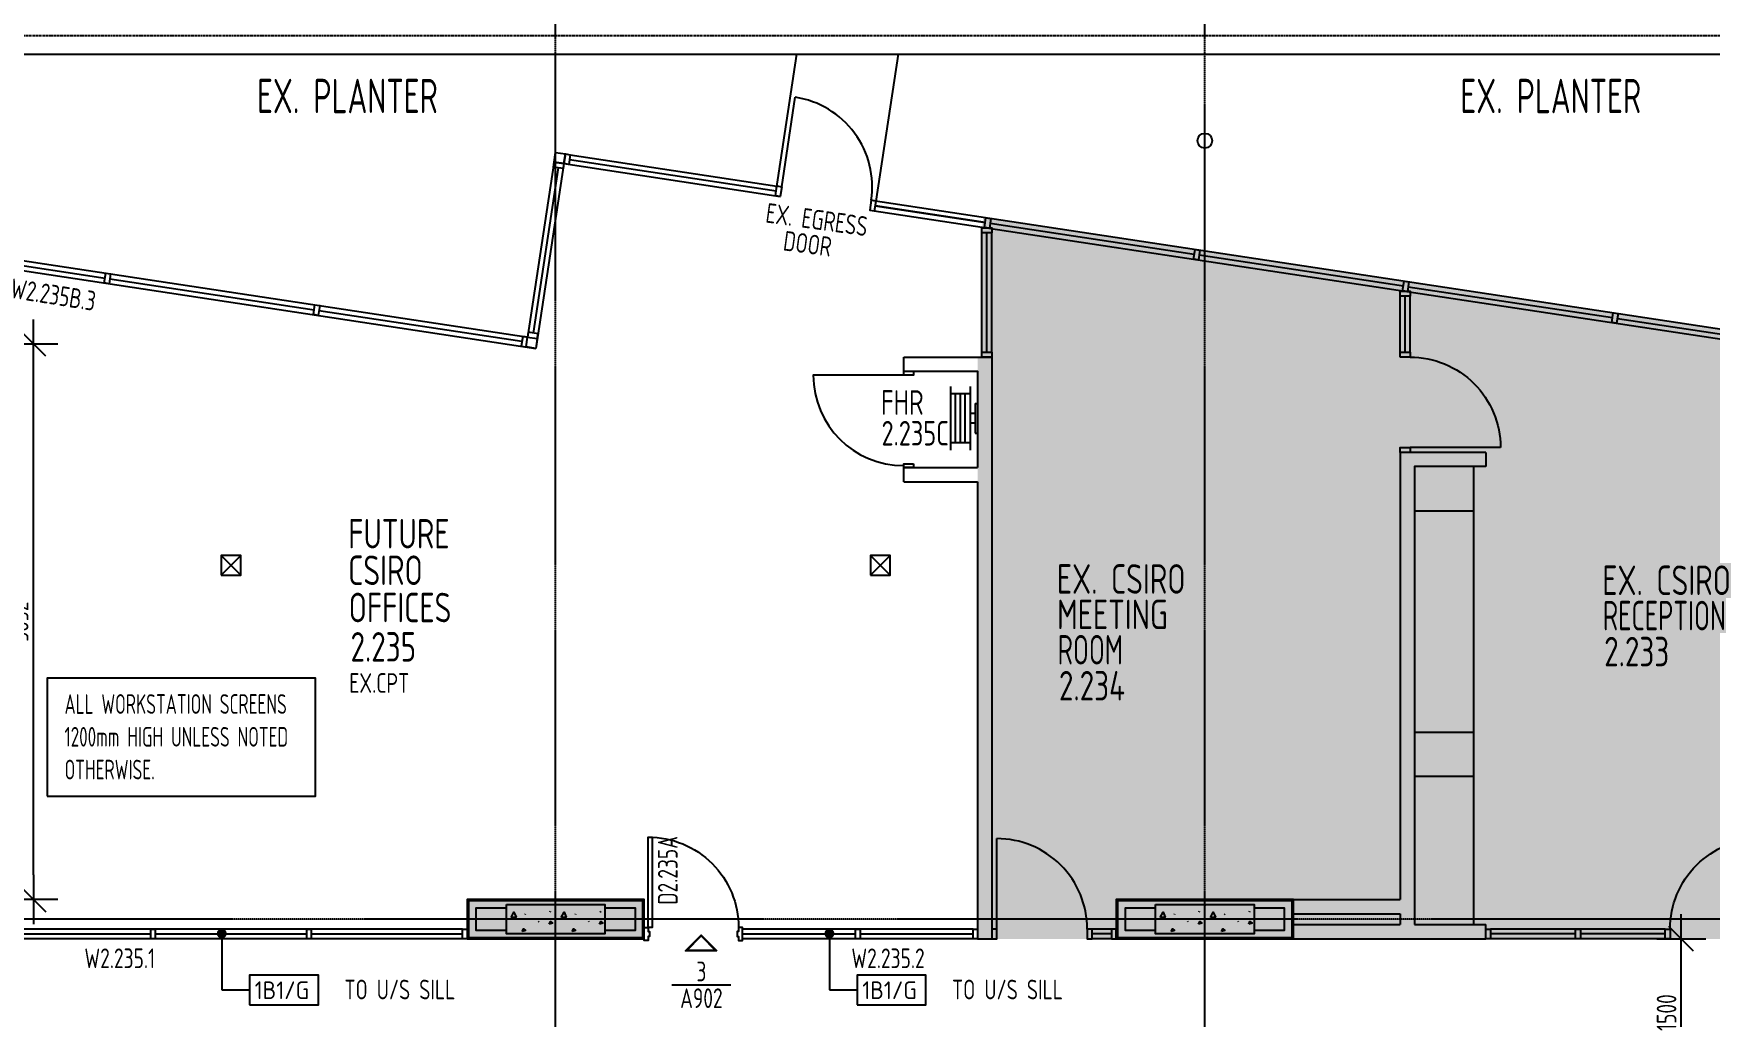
# Model space of a CAD drawing. Header units: millimetres. Extents: x -45258 to 103756, y -3540 to 105026.
# Drawn here: x 47266 to 64314, y 15843 to 25853 of the extents above; entities that cross this region are included whole.
import ezdxf
from ezdxf.enums import TextEntityAlignment as Align

# ---------------------------------------------------------------- set-up
doc = ezdxf.new("R2010")
doc.units = ezdxf.units.MM
doc.header["$LTSCALE"] = 0.4
doc.linetypes.add('BLD-80-FL-2$0$CENTER', pattern=[50.8, 31.75, -6.35, 6.35, -6.35])
doc.linetypes.add('BLD-80-FL-2$0$HIDDEN', pattern=[0.375, 0.25, -0.125])
for name, color, linetype in [('BLD-80-FL-2$0$DO-EXST-6CO', 6, 'Continuous'), ('BLD-80-FL-2$0$DO-FRAM-7CO', 7, 'Continuous'), ('BLD-80-FL-2$0$DO-LEAF-3CO', 3, 'Continuous'), ('BLD-80-FL-2$0$DO-SWNG-6CO', 6, 'Continuous'), ('BLD-80-FL-2$0$FL-EXST-8CO', 8, 'Continuous'), ('BLD-80-FL-2$0$FU-FIXD-8CO-EXST', 8, 'Continuous'), ('BLD-80-FL-2$0$HY-FITT-8CO-EXST', 8, 'Continuous'), ('BLD-80-FL-2$0$ST-EXST-7CO', 7, 'Continuous'), ('BLD-80-FL-2$0$ST-GRID-9CE', 9, 'BLD-80-FL-2$0$CENTER'), ('BLD-80-FL-2$0$TX-ATTR-7CO', 7, 'Continuous'), ('BLD-80-FL-2$0$TX-DIMS-8C0-100', 8, 'Continuous'), ('BLD-80-FL-2$0$TX-EXST-6CO', 6, 'Continuous'), ('BLD-80-FL-2$0$TX-RMNU-2C0-100', 2, 'Continuous'), ('BLD-80-FL-2$0$TX-ROOM-2CO-100', 2, 'Continuous'), ('BLD-80-FL-2$0$TX-ROOM-2CO-NEW', 2, 'Continuous'), ('BLD-80-FL-2$0$TX-SYMB-7CO', 7, 'Continuous'), ('BLD-80-FL-2$0$TX-TEXT-7C0-100', 7, 'Continuous'), ('BLD-80-FL-2$0$WA-HTCH-8CO-EXST', 8, 'Continuous'), ('BLD-80-FL-2$0$WA-MASN-3CO-EXST', 3, 'Continuous'), ('BLD-80-FL-2$0$WA-PART-6C0-EXST', 6, 'Continuous'), ('BLD-80-FL-2$0$WA-TEXT-7CO', 7, 'Continuous'), ('BLD-80-FL-2$0$WN-EXST-8CO', 8, 'Continuous'), ('BLD-80-FL-2$0$WN-NEW-6C0', 6, 'Continuous'), ('BLD-80-FL-2$0$WN-NEW-7C0', 7, 'Continuous'), ('XREF', 8, 'Continuous')]:
    doc.layers.add(name, color=color, linetype=linetype)
for name, color, linetype, lineweight in [('BLD-80-FL-2$0$DO-TEXT-7CO', 7, 'Continuous', 25), ('BLD-80-FL-2$0$SI-BUIL-253CO', 253, 'Continuous', 25), ('BLD-80-FL-2$0$WN-TEXT-7CO', 7, 'Continuous', 25)]:
    doc.layers.add(name, color=color, linetype=linetype, lineweight=lineweight)
doc.layers.get('BLD-80-FL-2$0$WN-TEXT-7CO').off()
doc.styles.add('BLD-80-FL-2$0$ISO3098B', font='isocp2.shx', dxfattribs={"width": 0.8})
doc.styles.add('BLD-80-FL-2$0$Isocp2', font='isocp2.shx')
doc.styles.add('BLD-80-FL-2$0$STANDARD', font='isocp2.shx', dxfattribs={"width": 0.8})
doc.dimstyles.new('BLD-80-FL-2$0$ISO-25', dxfattribs={"dimtxt": 2.5, "dimasz": 2.5, "dimexe": 1.25, "dimexo": 0.625, "dimtad": 1, "dimtxsty": 'BLD-80-FL-2$0$STANDARD', "dimcen": 2.5, "dimadec": 0, "dimazin": 0, "dimtfac": 1, "dimtmove": 0, "dimatfit": 3, "dimfxl": 1, "dimarcsym": 0})
doc.dimstyles.new('BLD-80-FL-2$0$TX-DIMS100', dxfattribs={"dimtxt": 200, "dimasz": 250, "dimexe": 125, "dimexo": 500, "dimgap": 50, "dimtad": 1, "dimdec": 1, "dimdsep": 46, "dimtxsty": 'BLD-80-FL-2$0$STANDARD', "dimblk1": 'BLD-80-FL-2$0$DIMTICK', "dimblk2": 'BLD-80-FL-2$0$DIMTICK', "dimsah": 1, "dimcen": 2.5, "dimse1": 1, "dimse2": 1, "dimclrd": 8, "dimclre": 8, "dimclrt": 2, "dimadec": 0, "dimazin": 0, "dimtfac": 1, "dimtdec": 1, "dimtmove": 2, "dimatfit": 3, "dimldrblk": 'BLD-80-FL-2$0$DIMTICK', "dimfxl": 1, "dimtolj": 1, "dimtzin": 0, "dimarcsym": 0})

# ---------------------------------------------------------------- blocks, each defined once
blk = doc.blocks.new('BLD-80-FL-2$0$RMIDEN-EX-100')
at = {"style": 'BLD-80-FL-2$0$STANDARD'}
for tag, p, height in [('ROOMNAM1', (-15, 1567), 300), ('ROOMNAM2', (-15, 1158), 300), ('ROOMNAM3', (-15, 750), 300), ('ROOMNUM', (-14, 345), 300), ('XX', (0, 15), 200)]:
    blk.add_attdef(tag, p, '', height=height, dxfattribs=at)
blk = doc.blocks.new('BLD-80-FL-2$0$NOTE')
at = {"layer": 'BLD-80-FL-2$0$TX-ATTR-7CO', "style": 'BLD-80-FL-2$0$Isocp2'}
blk.add_attdef('WWW', text='', height=2, dxfattribs=at).set_placement((0, 0), align=Align.MIDDLE)
blk = doc.blocks.new('BLD-80-FL-2$0$RMIDEN-2')
at = {"layer": 'BLD-80-FL-2$0$TX-RMNU-2C0-100', "style": 'BLD-80-FL-2$0$STANDARD'}
blk.add_attdef('ROOMNUM', (-11, 488), '', height=300, dxfattribs=at)
at = {"layer": 'BLD-80-FL-2$0$TX-ROOM-2CO-100', "style": 'BLD-80-FL-2$0$STANDARD'}
for tag, p in [('ROOMNAM1', (-12, 1710)), ('ROOMNAM2', (-12, 1301)), ('ROOMNAM3', (-12, 893))]:
    blk.add_attdef(tag, p, '', height=300, dxfattribs=at)
at = {"layer": 'BLD-80-FL-2$0$TX-TEXT-7C0-100', "style": 'BLD-80-FL-2$0$STANDARD'}
blk.add_attdef('XX', (2, 158), '', height=200, dxfattribs=at)
blk = doc.blocks.new('BLD-80-FL-2$0$DO-920')
at = {"layer": 'BLD-80-FL-2$0$DO-FRAM-7CO', "linetype": 'Continuous'}
for points in [[(-1000, -15), (-1000, -15), (-1000, 115), (-960, 115), (-960, 75), (-945, 75), (-945, 25), (-960, 25), (-960, -15), (-1000, -15), (-1000, -15), (-1000, -15)], [(0, -15), (0, -15), (0, 115), (-40, 115), (-40, 75), (-55, 75), (-55, 25), (-40, 25), (-40, -15), (0, -15), (0, -15), (0, -15)]]:
    blk.add_lwpolyline(points, dxfattribs=at)
at = {"layer": 'BLD-80-FL-2$0$DO-LEAF-3CO'}
blk.add_lwpolyline([(-80, 1035), (-80, 115), (-40, 115), (-40, 1035)], close=True, dxfattribs=at)
at = {"layer": 'BLD-80-FL-2$0$DO-SWNG-6CO'}
blk.add_arc((-42, 117), 918, 89.8974, 180.1042, dxfattribs=at)
at = {"layer": 'BLD-80-FL-2$0$DO-TEXT-7CO', "linetype": 'Continuous', "style": 'BLD-80-FL-2$0$STANDARD'}
blk.add_attdef('D1.01', (-126, 146), '', height=200, rotation=90, dxfattribs=at)
blk = doc.blocks.new('*U34')
blk.add_lwpolyline([(0, 0), (7, 0), (7, 3), (0, 3)], close=True)
at = {"style": 'BLD-80-FL-2$0$Isocp2'}
blk.add_attdef('WALLCODE', (0.53, 0.57), '', height=1.8, dxfattribs=at)
blk = doc.blocks.new('BLD-80-FL-2$0$_Dot')
at = {"color": 0, "linetype": 'ByBlock', "lineweight": -2}
blk.add_line((-0.5, 0), (-1, 0), dxfattribs=at)
at = {"color": 0, "linetype": 'ByBlock', "const_width": 0.5}
blk.add_lwpolyline([(-0.25, 0, 1), (0.25, 0, 1)], format="xyb", close=True, dxfattribs=at)
blk = doc.blocks.new('BLD-80-FL-2$0$WLREF-N')
blk.add_line((298, 0), (-302, 0))
for points in [[(157, 350), (-161, 350), (-2, 509)], [(145, 355), (-149, 355), (-2, 502)]]:
    blk.add_lwpolyline(points, close=True)
at = {"style": 'BLD-80-FL-2$0$Isocp2', "width": 0.8}
for tag, p in [('DET', (-2, 131)), ('DWG', (-2, -131))]:
    blk.add_attdef(tag, text='', height=188, dxfattribs=at).set_placement(p, align=Align.MIDDLE)
blk = doc.blocks.new('BLD-80-FL-2$0$DIMTICK')
for p, q in [((0, 1), (0, -1)), ((-1, 0), (1, 0))]:
    blk.add_line(p, q)
at = {"color": 2, "linetype": 'Continuous'}
blk.add_line((-0.5, -0.5), (0.5, 0.5), dxfattribs=at)
blk = doc.blocks.new('*D118')
at = {"layer": 'BLD-80-FL-2$0$TX-DIMS-8C0-100', "color": 8, "lineweight": -2, "transparency": 16777216}
blk.add_line((64244, 15850), (64244, 16850), dxfattribs=at)
at = {"layer": 'Defpoints', "color": 0, "transparency": 16777216}
for p in [(63800, 17100), (64244, 17100), (63800, 15600)]:
    blk.add_point(p, dxfattribs=at)
at = {"layer": 'BLD-80-FL-2$0$TX-DIMS-8C0-100', "color": 8, "lineweight": -2, "transparency": 16777216, "xscale": 250, "yscale": 250, "zscale": 250}
for p, rotation in [((64244, 17100), 90), ((64244, 15600), 270)]:
    blk.add_blockref('BLD-80-FL-2$0$DIMTICK', p, dxfattribs=dict(at, rotation=rotation))
at = {"layer": 'BLD-80-FL-2$0$TX-DIMS-8C0-100', "color": 2, "transparency": 16777216, "insert": (64094, 16350), "char_height": 200, "attachment_point": 5, "rotation": 90, "style": 'BLD-80-FL-2$0$STANDARD'}
blk.add_mtext('\\A1;1500', dxfattribs=at)
blk = doc.blocks.new('*D128')
at = {"layer": 'BLD-80-FL-2$0$TX-DIMS-8C0-100', "color": 8, "lineweight": -2, "transparency": 16777216}
blk.add_line((47491, 17750), (47491, 22902), dxfattribs=at)
at = {"layer": 'Defpoints', "color": 0, "transparency": 16777216}
for p in [(47100, 23152), (47491, 23152), (47100, 17500)]:
    blk.add_point(p, dxfattribs=at)
at = {"layer": 'BLD-80-FL-2$0$TX-DIMS-8C0-100', "color": 8, "lineweight": -2, "transparency": 16777216, "xscale": 250, "yscale": 250, "zscale": 250}
for p, rotation in [((47491, 23152), 90), ((47491, 17500), 270)]:
    blk.add_blockref('BLD-80-FL-2$0$DIMTICK', p, dxfattribs=dict(at, rotation=rotation))
at = {"layer": 'BLD-80-FL-2$0$TX-DIMS-8C0-100', "color": 2, "transparency": 16777216, "insert": (47341, 20326), "char_height": 200, "attachment_point": 5, "rotation": 90, "style": 'BLD-80-FL-2$0$STANDARD'}
blk.add_mtext('\\A1;5652', dxfattribs=at)
blk = doc.blocks.new('BLD-80-FL-2', base_point=(226.58, 457.44))
at = {"layer": 'BLD-80-FL-2$0$SI-BUIL-253CO'}
h = blk.add_hatch(color=256, dxfattribs=at)
h.dxf.hatch_style = 1
h.paths.add_polyline_path([(72450.02, 24268.19), (69529.8, 24711.14), (69424.83, 24019.11), (69138.11, 24062.6), (69202.6, 24487.73), (65992.91, 24974.61), (65714.76, 23140.95), (57150.81, 24440.02), (57134.69, 24333.75), (57134.69, 23018.83), (57089.68, 23018.83), (57089.69, 17100.06), (71700.03, 17100.05), (71700.03, 17500.05), (72450.02, 17500.05)])
h = blk.add_hatch(color=256, dxfattribs=at)
h.dxf.hatch_style = 1
h.paths.add_polyline_path([(53699.99, 17500.03), (51899.99, 17500.03), (51899.99, 17100.03), (53699.99, 17100.03)])
at = {"layer": 'BLD-80-FL-2$0$DO-EXST-6CO'}
for p, q in [((55098.68, 24751.32), (55236.77, 25660.9)), ((62406.02, 22098.83), (61486.02, 22098.83)), ((57284.65, 17200.05), (57284.65, 18120.05))]:
    blk.add_line(p, q, dxfattribs=at)
at = {"layer": 'BLD-80-FL-2$0$DO-EXST-6CO', "flags": 128}
for points in [[(56439.65, 22873.83), (56439.65, 22833.83), (56339.65, 22833.83), (56339.65, 22873.83)], [(56439.65, 21934.05), (56439.65, 21894.05), (56339.65, 21894.05), (56339.65, 21934.05)]]:
    blk.add_lwpolyline(points, close=True, dxfattribs=at)
blk.add_lwpolyline([(56339.65, 22833.83), (55419.64, 22833.83, 0.41421356), (56339.65, 21913.82)], format="xyb", dxfattribs=at)
at = {"layer": 'BLD-80-FL-2$0$DO-EXST-6CO'}
for centre, start, end in [((55098.69, 24751.33), 351.366726, 81.367363), ((57284.65, 17200.05), 359.999326, 89.999963)]:
    blk.add_arc(centre, 920, start, end, dxfattribs=at)
at = {"layer": 'BLD-80-FL-2$0$DO-EXST-6CO', "extrusion": (0, 0, -1)}
for centre, start, end in [((-61486.02, 22098.83), 89.999289, 179.999925), ((-65049.99, 17200.04), 359.999427, 90.000064)]:
    blk.add_arc(centre, 920, start, end, dxfattribs=at)
at = {"layer": 'BLD-80-FL-2$0$FL-EXST-8CO'}
for p, q in [((55041.75, 24709.38), (55252.7, 26100.05)), ((56057.69, 24605.72), (56284.37, 26100.05)), ((49399.98, 20799.99), (49599.98, 20999.99)), ((49399.98, 20999.99), (49599.98, 20799.99)), ((55999.98, 20799.99), (56199.98, 20999.99)), ((55999.98, 20999.99), (56199.98, 20799.99))]:
    blk.add_line(p, q, dxfattribs=at)
blk.add_lwpolyline([(39599.98, 25660), (39599.98, 26100.02), (66156.89, 26100.05), (65992.87, 24974.61)], dxfattribs=at)
for points in [[(49399.98, 20799.99), (49599.98, 20799.99), (49599.98, 20999.99), (49399.98, 20999.99)], [(55999.98, 20799.99), (56199.98, 20799.99), (56199.98, 20999.99), (55999.98, 20999.99)]]:
    blk.add_lwpolyline(points, close=True, dxfattribs=at)
blk.add_circle((59399.98, 25219.35), 75, dxfattribs=at)
at = {"layer": 'BLD-80-FL-2$0$FU-FIXD-8CO-EXST'}
for p, q in [((62131.02, 21903.83), (62131.01, 17245.04)), ((61531.02, 21453.83), (62131.02, 21453.83)), ((61531.02, 19203.83), (62131.02, 19203.83)), ((61531.02, 18753.83), (62131.02, 18753.83))]:
    blk.add_line(p, q, dxfattribs=at)
at = {"layer": 'BLD-80-FL-2$0$HY-FITT-8CO-EXST'}
blk.add_line((52799.98, 25100), (52799.98, 26100.03), dxfattribs=at)
at = {"layer": 'BLD-80-FL-2$0$HY-FITT-8CO-EXST', "extrusion": (0, 0, -1)}
for p, q in [((56814.65, 22720.06), (56814.66, 22070.05)), ((57014.67, 22720.06), (57014.67, 22070.05)), ((57014.67, 22645.06), (56814.65, 22645.06)), ((56864.65, 22145.05), (56864.65, 22645.05)), ((56914.65, 22145.05), (56914.65, 22645.05)), ((56964.67, 22145.05), (56964.68, 22645.05)), ((57064.67, 22545.06), (57064.67, 22245.06)), ((57064.67, 22545.06), (57089.66, 22545.06)), ((57064.65, 22445.05), (57014.65, 22445.04)), ((57064.67, 22345.06), (57014.66, 22345.05)), ((57064.67, 22245.06), (57089.67, 22245.06)), ((57014.67, 22145.06), (56814.66, 22145.06))]:
    blk.add_line(p, q, dxfattribs=at)
at = {"layer": 'BLD-80-FL-2$0$SI-BUIL-253CO', "flags": 128}
blk.add_lwpolyline([(51899.99, 17100.03), (53699.99, 17100.03), (53699.99, 17500.03), (51899.99, 17500.03)], close=True, dxfattribs=at)
at = {"layer": 'BLD-80-FL-2$0$ST-EXST-7CO', "linetype": 'BLD-80-FL-2$0$HIDDEN', "ltscale": 100}
blk.add_line((39789.98, 26290.02), (66376.53, 26290.05), dxfattribs=at)
at = {"layer": 'BLD-80-FL-2$0$ST-GRID-9CE'}
for p, q in [((52800, -2523.99), (52799.97, 31750)), ((59400, -2523.99), (59399.97, 31750)), ((84082.76, 17300), (-5320.19, 17300))]:
    blk.add_line(p, q, dxfattribs=at)
at = {"layer": 'BLD-80-FL-2$0$TX-TEXT-7C0-100'}
blk.add_lwpolyline([(47631.99, 18550.04), (50358.41, 18550.04), (50358.41, 19751.07), (47631.99, 19751.07)], close=True, dxfattribs=at)
at = {"layer": 'BLD-80-FL-2$0$WA-HTCH-8CO-EXST'}
for p, q in [((58899.99, 17447.6), (58904.26, 17441.21)), ((59406.18, 17450.03), (59410.44, 17443.64)), ((59410.44, 17447.6), (59414.71, 17441.21)), ((52490.75, 17346.53), (52495.01, 17356.12)), ((52623.95, 17278.33), (52628.21, 17271.93)), ((52743.3, 17371.04), (52747.56, 17380.63)), ((53001.2, 17346.53), (53005.46, 17356.12)), ((53134.4, 17278.33), (53138.66, 17271.93)), ((53253.75, 17371.04), (53258.01, 17380.63)), ((59090.75, 17346.53), (59095.01, 17356.12)), ((59223.95, 17278.34), (59228.21, 17271.94)), ((59343.3, 17371.04), (59347.56, 17380.63)), ((59601.2, 17346.53), (59605.46, 17356.13)), ((59734.4, 17278.34), (59738.66, 17271.94)), ((59853.75, 17371.04), (59858.01, 17380.63))]:
    blk.add_line(p, q, dxfattribs=at)
for points in [[(52346.89, 17317.76), (52375.66, 17372.1), (52398.04, 17322.02), (52347.96, 17317.76)], [(52735.84, 17250.62), (52748.63, 17277.26), (52769.94, 17261.28), (52735.84, 17250.62)], [(52857.34, 17317.76), (52886.11, 17372.1), (52908.49, 17322.02), (52858.41, 17317.76)], [(53246.29, 17250.62), (53259.08, 17277.26), (53280.39, 17261.28), (53246.29, 17250.62)], [(58946.89, 17317.76), (58975.66, 17372.11), (58998.04, 17322.03), (58947.96, 17317.76)], [(59335.84, 17250.63), (59348.63, 17277.27), (59369.94, 17261.28), (59335.84, 17250.63)], [(59457.34, 17317.76), (59486.11, 17372.11), (59508.49, 17322.03), (59458.41, 17317.76)], [(59846.29, 17250.63), (59859.08, 17277.27), (59880.39, 17261.28), (59846.29, 17250.63)], [(52458.99, 17174.45), (52471.78, 17201.09), (52493.09, 17185.1), (52458.99, 17174.45)], [(52969.44, 17174.45), (52982.23, 17201.09), (53003.54, 17185.1), (52969.44, 17174.45)], [(59058.99, 17174.45), (59071.78, 17201.1), (59093.09, 17185.11), (59058.99, 17174.45)], [(59569.44, 17174.45), (59582.23, 17201.1), (59603.54, 17185.11), (59569.44, 17174.45)]]:
    blk.add_lwpolyline(points, dxfattribs=at)
at = {"layer": 'BLD-80-FL-2$0$WA-MASN-3CO-EXST'}
for points in [[(52299.99, 17450.03), (53299.99, 17450.03), (53299.99, 17150.03), (52299.99, 17150.03)], [(58899.99, 17450.03), (59899.99, 17450.03), (59899.99, 17150.03), (58899.99, 17150.03)]]:
    blk.add_lwpolyline(points, close=True, dxfattribs=at)
at = {"layer": 'BLD-80-FL-2$0$WA-PART-6C0-EXST'}
for p, q in [((56339.64, 22873.83), (56339.64, 23018.83)), ((62256.02, 22048.83), (62256.02, 21903.83)), ((56339.65, 21749.05), (56339.65, 21894.05)), ((60299.99, 17355.05), (60299.99, 17500.05)), ((62256.01, 17100.04), (62256.01, 17245.04)), ((57089.65, 17100.05), (57234.65, 17100.05))]:
    blk.add_line(p, q, dxfattribs=at)
for points in [[(56339.64, 23018.83), (57234.65, 23018.83), (57234.65, 17100.05)], [(56339.64, 22873.83), (57089.65, 22873.83), (57089.65, 21894.03)], [(56339.65, 21894.05), (57089.65, 21894.05)], [(56339.65, 21749.05), (57089.65, 21749.05)], [(57089.65, 21749.03), (57089.65, 17100.05)], [(52299.99, 17411.03), (51988.99, 17411.03), (51988.99, 17189.03), (52299.99, 17189.03)], [(53299.99, 17189.03), (53610.99, 17189.03), (53610.99, 17411.03), (53299.99, 17411.03)], [(58899.99, 17411.03), (58588.99, 17411.03), (58588.99, 17189.03), (58899.99, 17189.03)], [(59899.99, 17189.03), (60210.99, 17189.03), (60210.99, 17411.03), (59899.99, 17411.03)]]:
    blk.add_lwpolyline(points, dxfattribs=at)
at = {"layer": 'BLD-80-FL-2$0$WA-PART-6C0-EXST', "flags": 128}
for points in [[(62256.02, 22048.83), (61386.02, 22048.82), (61386.01, 17500.03)], [(62256.02, 21903.83), (61531.02, 21903.83), (61531.01, 17245.02)], [(60299.99, 17500.05), (61385.99, 17500.04)], [(60299.99, 17355.05), (61385.99, 17355.04)], [(60299.99, 17245.04), (61385.99, 17245.04)], [(61386.01, 17355.03), (61386.01, 17245.03)], [(61530.99, 17245.04), (62256.01, 17245.04)], [(60299.99, 17100.04), (62256.01, 17100.04)]]:
    blk.add_lwpolyline(points, dxfattribs=at)
at = {"layer": 'BLD-80-FL-2$0$WA-PART-6C0-EXST'}
for points in [[(51899.99, 17100.03), (53699.99, 17100.03), (53699.99, 17500.03), (51899.99, 17500.03)], [(51912.99, 17113.03), (53686.99, 17113.03), (53686.99, 17487.03), (51912.99, 17487.03)], [(58499.99, 17100.03), (60299.99, 17100.03), (60299.99, 17500.03), (58499.99, 17500.03)], [(58512.99, 17113.03), (60286.99, 17113.03), (60286.99, 17487.03), (58512.99, 17487.03)]]:
    blk.add_lwpolyline(points, close=True, dxfattribs=at)
at = {"layer": 'BLD-80-FL-2$0$WN-EXST-8CO'}
for p, q in [((39599.98, 25180.13), (52519.54, 23220.45)), ((39607.48, 25077.86), (52598.83, 23107.19)), ((52799.98, 25100), (52514.96, 23221.05)), ((52948.28, 25077.49), (55049.25, 24758.79)), ((52826.92, 24944.19), (52571.89, 23262.99)), ((52883.85, 24986.13), (52598.83, 23107.19)), ((52883.85, 24986.13), (55083.69, 24652.44)), ((52940.78, 25028.07), (55041.75, 24709.37)), ((56008.28, 24613.33), (65714.72, 23140.95)), ((56050.21, 24556.4), (57167.43, 24386.92)), ((57167.43, 24386.94), (56052.2, 24556.36)), ((55993.27, 24514.46), (65699.72, 23042.08)), ((57216.87, 24379.42), (59293.12, 24064.48)), ((46142.79, 24137.08), (48219.04, 23822.13)), ((59342.55, 24056.98), (61418.8, 23742.03)), ((48268.48, 23814.63), (50344.73, 23499.69)), ((61468.23, 23734.53), (63544.48, 23419.58)), ((61386.02, 23068.83), (61386.02, 23638.85)), ((61436.02, 23068.83), (61436.02, 23638.85)), ((61486.02, 23068.83), (61486.02, 23638.85)), ((50394.16, 23492.19), (52458.03, 23179.12)), ((63593.92, 23412.08), (65657.78, 23099.01)), ((58449.99, 17200.05), (58254.65, 17200.05)), ((58449.99, 17150.05), (58254.65, 17150.05)), ((58449.99, 17100.05), (58254.65, 17100.05)), ((64079.99, 17200.04), (62306.01, 17200.04)), ((63168, 17150.04), (62306.01, 17150.04)), ((64079.99, 17100.04), (62306.01, 17100.04)), ((64079.99, 17150.04), (63218, 17150.04))]:
    blk.add_line(p, q, dxfattribs=at)
for points in [[(52883.85, 24986.13), (52784.98, 25001.13), (52799.98, 25100), (52898.85, 25085)], [(52898.85, 25085), (52948.28, 25077.5), (52933.29, 24978.63), (52883.85, 24986.13)], [(52784.98, 25001.13), (52883.85, 24986.13), (52876.35, 24936.7), (52777.48, 24951.69)], [(55049.25, 24758.8), (55098.68, 24751.3), (55083.69, 24652.44), (55034.25, 24659.93)], [(56057.69, 24605.72), (56008.26, 24613.23), (55993.25, 24514.36), (56042.68, 24506.86)], [(57174.93, 24436.36), (57224.37, 24428.86), (57209.37, 24329.99), (57159.93, 24337.49)], [(57134.65, 24283.75), (57134.65, 24333.75), (57234.65, 24333.75), (57234.65, 24283.75)], [(59300.61, 24113.91), (59350.05, 24106.41), (59335.05, 24007.54), (59285.62, 24015.04)], [(48226.54, 23871.57), (48275.98, 23864.07), (48260.98, 23765.2), (48211.54, 23772.7)], [(61426.3, 23791.46), (61475.73, 23783.97), (61460.73, 23685.1), (61411.3, 23692.59)], [(50352.22, 23549.12), (50401.66, 23541.62), (50386.66, 23442.75), (50337.23, 23450.25)], [(61386.02, 23638.85), (61386.02, 23688.85), (61486.02, 23688.86), (61486.02, 23638.85)], [(63551.98, 23469.02), (63601.42, 23461.52), (63586.42, 23362.65), (63536.98, 23370.15)], [(52514.96, 23221.05), (52465.53, 23228.55), (52450.53, 23129.68), (52499.96, 23122.18)], [(52598.83, 23107.19), (52499.96, 23122.18), (52514.96, 23221.05), (52613.83, 23206.06)], [(52514.96, 23221.05), (52613.83, 23206.06), (52621.33, 23255.49), (52522.46, 23270.49)], [(57134.65, 23018.83), (57134.65, 23068.83), (57234.65, 23068.83), (57234.65, 23018.83)], [(61386.02, 23018.83), (61386.02, 23068.83), (61486.02, 23068.83), (61486.02, 23018.83)]]:
    blk.add_lwpolyline(points, close=True, dxfattribs=at)
at = {"layer": 'BLD-80-FL-2$0$WN-EXST-8CO', "flags": 128}
for points in [[(57134.65, 23068.83), (57134.65, 24284.77)], [(57184.65, 23068.83), (57184.65, 24284.77)], [(57234.65, 23068.83), (57234.65, 24284.77)]]:
    blk.add_lwpolyline(points, dxfattribs=at)
for points in [[(61386.02, 22048.82), (61386.02, 22098.82), (61486.02, 22098.83), (61486.02, 22048.82)], [(57284.65, 17200.05), (57234.65, 17200.05), (57234.65, 17100.05), (57284.65, 17100.05)], [(58254.65, 17200.05), (58204.65, 17200.05), (58204.65, 17100.05), (58254.65, 17100.05)], [(58499.99, 17200.05), (58449.99, 17200.05), (58449.99, 17100.05), (58499.99, 17100.05)], [(62256.01, 17200.04), (62306.01, 17200.04), (62306.01, 17100.04), (62256.01, 17100.04)], [(63168, 17200.04), (63218, 17200.04), (63218, 17100.04), (63168, 17100.04)], [(64079.99, 17200.04), (64129.99, 17200.04), (64129.99, 17100.04), (64079.99, 17100.04)]]:
    blk.add_lwpolyline(points, close=True, dxfattribs=at)
at = {"layer": 'BLD-80-FL-2$0$WN-NEW-6C0'}
for p, q in [((51854.99, 17200.03), (47144.99, 17200.02)), ((51854.99, 17100.03), (47144.99, 17100.02)), ((57044.65, 17200.05), (54699.99, 17200.04)), ((57044.65, 17100.05), (54699.99, 17100.04))]:
    blk.add_line(p, q, dxfattribs=at)
at = {"layer": 'BLD-80-FL-2$0$WN-NEW-7C0'}
for p, q in [((47144.99, 17150.02), (48684.99, 17150.03)), ((48729.99, 17150.03), (50269.99, 17150.03)), ((50314.99, 17150.03), (51854.99, 17150.03)), ((54699.99, 17150.04), (55849.82, 17150.04)), ((55894.82, 17150.04), (57044.65, 17150.05))]:
    blk.add_line(p, q, dxfattribs=at)
for points in [[(48684.99, 17100.03), (48684.99, 17200.03), (48729.99, 17200.03), (48729.99, 17100.03)], [(50269.99, 17100.03), (50269.99, 17200.03), (50314.99, 17200.03), (50314.99, 17100.03)], [(51854.99, 17100.03), (51854.99, 17200.03), (51899.99, 17200.03), (51899.99, 17100.03)], [(55849.82, 17100.04), (55849.82, 17200.04), (55894.82, 17200.04), (55894.82, 17100.04)], [(57044.65, 17100.05), (57044.65, 17200.05), (57089.65, 17200.05), (57089.65, 17100.05)]]:
    blk.add_lwpolyline(points, close=True, dxfattribs=at)
at = {"layer": 'BLD-80-FL-2$0$DO-FRAM-7CO'}
ref = blk.add_blockref('BLD-80-FL-2$0$DO-920', (53699.99, 17100.03), dxfattribs=dict(at, xscale=-1))
ref.add_attrib('D1.01', 'D2.235A', (54040.36, 17447.53), dxfattribs={"layer": 'BLD-80-FL-2$0$DO-TEXT-7CO', "linetype": 'Continuous', "height": 200, "rotation": 90, "style": 'BLD-80-FL-2$0$STANDARD', "width": 0.8})
at = {"layer": 'BLD-80-FL-2$0$TX-EXST-6CO'}
ref = blk.add_blockref('BLD-80-FL-2$0$NOTE', (55197.03, 24452.14), dxfattribs=dict(at, xscale=-49.99999999999999, yscale=49.99999999999999, zscale=50, rotation=352.1440755149862))
ref.add_attrib('WWW', 'EX. EGRESS', (54927.04, 24388.44), dxfattribs={"height": 200, "rotation": 352.144076, "style": 'BLD-80-FL-2$0$Isocp2', "width": 0.8})
ref = blk.add_blockref('BLD-80-FL-2$0$NOTE', (55375.9, 24169.12), dxfattribs=dict(at, xscale=-49.99999999999999, yscale=49.99999999999999, zscale=50, rotation=352.1440755149862))
ref.add_attrib('WWW', 'DOOR', (55105.92, 24105.42), dxfattribs={"height": 200, "rotation": 352.144076, "style": 'BLD-80-FL-2$0$Isocp2', "width": 0.8})
ref = blk.add_blockref('BLD-80-FL-2$0$RMIDEN-EX-100', (56012.71, 21279.29), dxfattribs=at)
ref.add_attrib('ROOMNUM', '2.235C', (56113.32, 22118.84), dxfattribs={"layer": '0', "height": 250, "style": 'BLD-80-FL-2$0$STANDARD', "width": 0.8})
ref.add_attrib('ROOMNAM3', 'FHR', (56108.32, 22431.34), dxfattribs={"layer": '0', "height": 250, "style": 'BLD-80-FL-2$0$STANDARD', "width": 0.8})
ref = blk.add_blockref('BLD-80-FL-2$0$RMIDEN-EX-100', (58038.84, 18919.85), dxfattribs=at)
ref.add_attrib('ROOMNAM1', 'EX. CSIRO', (57895.6, 20611.15), dxfattribs={"layer": '0', "height": 300, "style": 'BLD-80-FL-2$0$STANDARD', "width": 0.8})
ref.add_attrib('ROOMNAM2', 'MEETING', (57897.27, 20250.65), dxfattribs={"layer": '0', "height": 300, "style": 'BLD-80-FL-2$0$STANDARD', "width": 0.8})
ref.add_attrib('ROOMNUM', '2.234', (57916.93, 19524.99), dxfattribs={"layer": '0', "height": 300, "style": 'BLD-80-FL-2$0$STANDARD', "width": 0.8})
ref.add_attrib('ROOMNAM3', 'ROOM', (57903.2, 19890.99), dxfattribs={"layer": '0', "height": 300, "style": 'BLD-80-FL-2$0$STANDARD', "width": 0.7})
ref = blk.add_blockref('BLD-80-FL-2$0$RMIDEN-EX-100', (63581.95, 19267.06), dxfattribs=at)
ref.add_attrib('ROOMNAM2', 'EX. CSIRO', (63440.38, 20597.86), dxfattribs={"layer": '0', "height": 300, "style": 'BLD-80-FL-2$0$STANDARD', "width": 0.8})
ref.add_attrib('ROOMNUM', '2.233', (63460.04, 19872.2), dxfattribs={"layer": '0', "height": 300, "style": 'BLD-80-FL-2$0$STANDARD', "width": 0.8})
ref.add_attrib('ROOMNAM3', 'RECEPTION', (63446.31, 20238.2), dxfattribs={"layer": '0', "height": 300, "style": 'BLD-80-FL-2$0$STANDARD', "width": 0.7})
at = {"layer": 'BLD-80-FL-2$0$TX-ROOM-2CO-NEW'}
ref = blk.add_blockref('BLD-80-FL-2$0$RMIDEN-2', (50749.16, 19095.52), dxfattribs=at)
ref.add_attrib('ROOMNAM3', 'OFFICES', (50695.98, 20320.71), dxfattribs={"layer": 'BLD-80-FL-2$0$TX-ROOM-2CO-100', "height": 300, "style": 'BLD-80-FL-2$0$STANDARD', "width": 0.8})
ref.add_attrib('XX', 'EX.CPT', (50701.76, 19602.79), dxfattribs={"layer": 'BLD-80-FL-2$0$TX-TEXT-7C0-100', "height": 200, "style": 'BLD-80-FL-2$0$STANDARD', "width": 0.8})
ref.add_attrib('ROOMNUM', '2.235', (50714.81, 19920.66), dxfattribs={"layer": 'BLD-80-FL-2$0$TX-RMNU-2C0-100', "height": 300, "style": 'BLD-80-FL-2$0$STANDARD', "width": 0.8})
ref.add_attrib('ROOMNAM2', 'CSIRO', (50690.78, 20699.79), dxfattribs={"layer": 'BLD-80-FL-2$0$TX-ROOM-2CO-100', "height": 300, "style": 'BLD-80-FL-2$0$STANDARD', "width": 0.8})
ref.add_attrib('ROOMNAM1', 'FUTURE', (50692.3, 21071.44), dxfattribs={"layer": 'BLD-80-FL-2$0$TX-ROOM-2CO-100', "height": 300, "style": 'BLD-80-FL-2$0$STANDARD', "width": 0.8})
at = {"layer": 'BLD-80-FL-2$0$TX-SYMB-7CO'}
ref = blk.add_blockref('BLD-80-FL-2$0$WLREF-N', (54282.1, 16627.46), dxfattribs=at)
ref.add_attrib('DET', '3', dxfattribs={"layer": '0', "height": 200, "style": 'BLD-80-FL-2$0$Isocp2', "width": 0.8}).set_placement((54282.1, 16768.71), align=Align.MIDDLE)
ref.add_attrib('DWG', 'A902', dxfattribs={"layer": '0', "height": 200, "style": 'BLD-80-FL-2$0$Isocp2', "width": 0.8}).set_placement((54282.1, 16496.21), align=Align.MIDDLE)
at = {"layer": 'BLD-80-FL-2$0$WA-TEXT-7CO', "xscale": 100, "yscale": 100, "zscale": 100}
for p in [(49687.98, 16430.52), (55865.31, 16430.52)]:
    blk.add_blockref('*U34', p, dxfattribs=at).add_auto_attribs({'WALLCODE': '1B1/G'})
at = {"layer": 'BLD-80-FL-2$0$WN-TEXT-7CO'}
ref = blk.add_blockref('BLD-80-FL-2$0$NOTE', (47448.78, 23722.68), dxfattribs=dict(at, xscale=50, yscale=50, zscale=50))
ref.add_attrib('WWW', 'W2.235B.3', (47247.19, 23622.68), dxfattribs={"layer": 'BLD-80-FL-2$0$TX-ATTR-7CO', "height": 200, "rotation": 351, "style": 'BLD-80-FL-2$0$Isocp2', "width": 0.8})
ref = blk.add_blockref('BLD-80-FL-2$0$NOTE', (48210.94, 16902.47), dxfattribs=dict(at, xscale=50, yscale=50, zscale=50))
ref.add_attrib('WWW', 'W2.235.1', (48009.36, 16802.47), dxfattribs={"layer": 'BLD-80-FL-2$0$TX-ATTR-7CO', "height": 200, "style": 'BLD-80-FL-2$0$Isocp2', "width": 0.8})
ref = blk.add_blockref('BLD-80-FL-2$0$NOTE', (56008.27, 16902.47), dxfattribs=dict(at, xscale=50, yscale=50, zscale=50))
ref.add_attrib('WWW', 'W2.235.2', (55806.68, 16802.47), dxfattribs={"layer": 'BLD-80-FL-2$0$TX-ATTR-7CO', "height": 200, "style": 'BLD-80-FL-2$0$Isocp2', "width": 0.8})
at = {"layer": 'BLD-80-FL-2$0$TX-EXST-6CO', "linetype": 'Continuous', "style": 'BLD-80-FL-2$0$ISO3098B', "width": 0.714286}
for p in [(49764.56, 25849.27), (61998.05, 25849.28)]:
    blk.add_text('EX. PLANTER', height=350, rotation=0.00005, dxfattribs=at).set_placement(p, align=Align.TOP_LEFT)
at = {"layer": 'BLD-80-FL-2$0$TX-TEXT-7C0-100', "insert": (47807.54, 19589.06), "char_height": 200, "attachment_point": 1, "style": 'BLD-80-FL-2$0$STANDARD'}
blk.add_mtext('{\\W0.7;ALL WORKSTATION SCREENS\\P1200mm HIGH UNLESS NOTED\\POTHERWISE.}', dxfattribs=at)
at = {"layer": 'BLD-80-FL-2$0$WA-TEXT-7CO', "char_height": 200, "attachment_point": 1, "style": 'BLD-80-FL-2$0$STANDARD'}
for insert in [(50652.7, 16684.56), (56830.03, 16684.56)]:
    blk.add_mtext('TO U/S SILL', dxfattribs=dict(at, insert=insert))
at = {"layer": 'BLD-80-FL-2$0$TX-DIMS-8C0-100'}
for base, p1, p2, picture, middle in [((47490.82, 23151.9), (47099.99, 17499.92), (47099.99, 23151.9), '*D128', (47340.8, 20325.91)), ((64243.67, 17100.04), (63799.99, 15600.01), (63799.99, 17100.04), '*D118', (64093.67, 16350.03))]:
    dim = blk.add_linear_dim(base=base, p1=p1, p2=p2, angle=90, dimstyle='BLD-80-FL-2$0$TX-DIMS100', override={"dimfxl": 3}, dxfattribs=at)
    dim.commit()
    dim.dimension.update_dxf_attribs({"geometry": picture, "text_midpoint": middle})
at = {"layer": 'BLD-80-FL-2$0$WA-TEXT-7CO'}
for points in [[(49405.87, 17154.06), (49405.87, 16580.52), (49687.98, 16580.52)], [(55583.2, 17154.06), (55583.2, 16580.52), (55865.31, 16580.52)]]:
    blk.add_leader(points, dimstyle='BLD-80-FL-2$0$ISO-25', override={"dimasz": 100, "dimtad": 0, "dimldrblk": 'BLD-80-FL-2$0$_Dot'}, dxfattribs=at)

msp = doc.modelspace()

# ---------------------------------------------------------------- block references
at = {"layer": 'XREF'}
msp.add_blockref('BLD-80-FL-2', (0, 0), dxfattribs=at)

doc.saveas('drawing.dxf')
